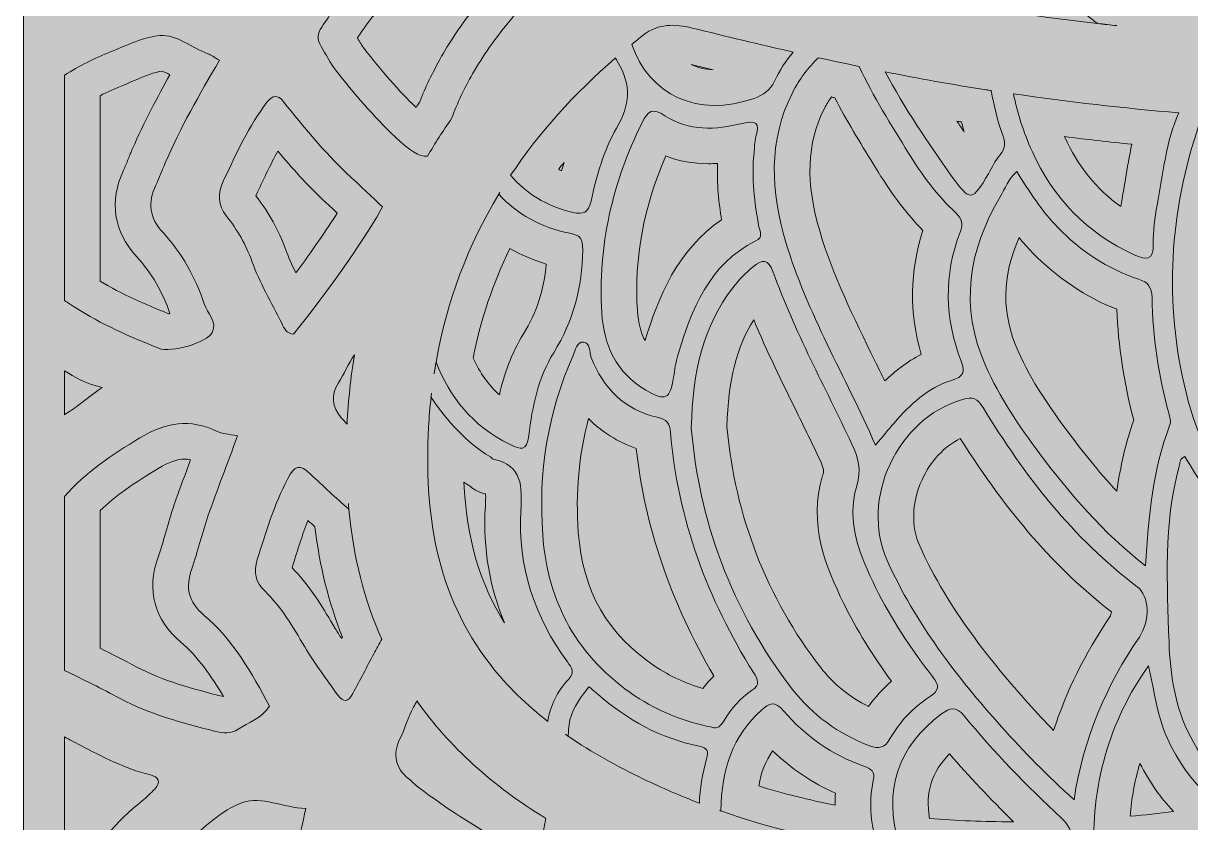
# Model space of a CAD drawing. Extents: x 140 to 2861, y -2860 to -140.
# Drawn here: x 140 to 664, y -1817 to -1458 of the extents above; entities that cross this region are included whole.
import ezdxf

# ---------------------------------------------------------------- set-up
doc = ezdxf.new("R2010")
doc.units = 0
doc.header["$MEASUREMENT"] = 0
doc.layers.add('Layer 1', color=7, linetype='Continuous')

# ---------------------------------------------------------------- blocks, each defined once
blk = doc.blocks.new('block 3')
at = {"layer": 'Layer 1', "lineweight": 0}
blk.add_lwpolyline([(140.32, -139.6), (140.32, -2859.85), (2860.58, -2859.85), (2860.58, -139.6), (140.32, -139.6)], dxfattribs=at)
for points, knots in [([(337.14, -1440.92), (337.8, -1442.01), (341.83, -1448.64), (343.19, -1450.87), (337.18, -1458.44), (332.24, -1465.7), (328.13, -1472.99), (323.91, -1480.46), (320.76, -1487.03), (318.31, -1493.49), (317.75, -1494.32), (317.19, -1495.14), (316.63, -1495.98), (308.97, -1488.5), (301.27, -1479.76), (293.17, -1469.3), (292.28, -1468.15), (291.32, -1466.5), (290.31, -1464.73), (290.4, -1464.6), (290.48, -1464.47), (290.57, -1464.33), (293.06, -1460.63), (295.41, -1457.12), (297.89, -1454.45), (304.66, -1447.15), (311.39, -1440.14), (318.86, -1432.46), (324.72, -1435.31), (330.78, -1438.11), (337.14, -1440.92)], [0, 0, 0, 0, 1, 1, 1, 2, 2, 2, 3, 3, 3, 4, 4, 4, 5, 5, 5, 6, 6, 6, 7, 7, 7, 8, 8, 8, 9, 9, 9, 10, 10, 10, 10]), ([(450.02, -1479.06), (446.36, -1478.93), (443.05, -1478.12), (440.14, -1476.65), (443.5, -1477.47), (446.79, -1478.27), (450.02, -1479.06)], [0, 0, 0, 0, 1, 1, 1, 2, 2, 2, 2]), ([(190.22, -1483.87), (194.88, -1481.89), (199.28, -1480.03), (202.64, -1479.68), (203.38, -1479.86), (204.78, -1480.55), (206.15, -1481.27), (200.52, -1491.23), (194.56, -1502.56), (189.35, -1514.46), (188.64, -1516.1), (188, -1517.67), (187.39, -1519.19), (186.68, -1520.97), (186, -1522.64), (185.3, -1524.14), (178.78, -1538.17), (180.82, -1551.61), (191.21, -1562.99), (197.88, -1570.29), (202.89, -1578.89), (206.12, -1588.56), (205.91, -1588.59), (205.7, -1588.61), (205.5, -1588.63), (195.14, -1584.41), (184.4, -1579.79), (174.82, -1573.98), (174.82, -1573.98), (174.82, -1490.69), (174.82, -1490.69), (178.12, -1488.99), (181.72, -1487.35), (185.68, -1485.76), (187.19, -1485.15), (188.7, -1484.51), (190.22, -1483.87)], [0, 0, 0, 0, 1, 1, 1, 2, 2, 2, 3, 3, 3, 4, 4, 4, 5, 5, 5, 6, 6, 6, 7, 7, 7, 8, 8, 8, 9, 9, 9, 10, 10, 10, 11, 11, 11, 12, 12, 12, 12]), ([(543.51, -1606.9), (537.09, -1610.19), (531.69, -1614.44), (527.12, -1618.8), (525.64, -1615.76), (524.16, -1612.75), (522.7, -1609.78), (513.06, -1590.16), (503.96, -1571.64), (498.06, -1551.98), (491.42, -1529.79), (492.05, -1512.11), (500.02, -1496.37), (500.93, -1494.59), (501.96, -1492.89), (503.13, -1491.26), (503.65, -1491.37), (504.16, -1491.48), (504.67, -1491.59), (510, -1501.94), (516.03, -1511.72), (521.9, -1521.23), (521.9, -1521.23), (524.18, -1524.95), (524.18, -1524.95), (530.73, -1535.54), (537.19, -1544.02), (544.25, -1551.23), (538.29, -1569.41), (538.05, -1588.09), (543.51, -1606.9)], [0, 0, 0, 0, 1, 1, 1, 2, 2, 2, 3, 3, 3, 4, 4, 4, 5, 5, 5, 6, 6, 6, 7, 7, 7, 8, 8, 8, 9, 9, 9, 10, 10, 10, 10]), ([(562.81, -1507), (561.71, -1505.4), (560.6, -1503.77), (559.5, -1502.13), (560.19, -1502.24), (560.88, -1502.36), (561.57, -1502.47), (561.96, -1503.98), (562.37, -1505.49), (562.81, -1507)], [0, 0, 0, 0, 1, 1, 1, 2, 2, 2, 3, 3, 3, 3]), ([(638.04, -1512.49), (636.89, -1517.75), (636.03, -1523.01), (635.17, -1528.2), (634.67, -1531.24), (634.2, -1534.11), (633.67, -1537), (633.46, -1538.16), (633.26, -1539.29), (633.09, -1540.39), (622.14, -1532.71), (613.82, -1522.37), (607.82, -1509.06), (617.95, -1510.33), (628.04, -1511.47), (638.04, -1512.49)], [0, 0, 0, 0, 1, 1, 1, 2, 2, 2, 3, 3, 3, 4, 4, 4, 5, 5, 5, 5]), ([(254.6, -1515.57), (260.89, -1523.1), (267.53, -1530.59), (274.98, -1537.55), (277.09, -1539.53), (279.2, -1541.51), (281.3, -1543.49), (276.59, -1550.83), (269.82, -1560.6), (262.67, -1570.24), (260.88, -1566.65), (259.27, -1563.11), (257.99, -1559.54), (255.04, -1551.29), (250.57, -1543.25), (244.7, -1535.64), (244.7, -1535.64), (245.5, -1533.95), (245.5, -1533.95), (248.49, -1527.55), (251.39, -1521.37), (254.6, -1515.57)], [0, 0, 0, 0, 1, 1, 1, 2, 2, 2, 3, 3, 3, 4, 4, 4, 5, 5, 5, 6, 6, 6, 7, 7, 7, 7]), ([(428.79, -1517.77), (434.72, -1520.07), (441.14, -1521.23), (447.99, -1521.23), (449.32, -1521.23), (450.67, -1521.19), (452.04, -1521.1), (451.68, -1530.27), (452.62, -1538.96), (453.82, -1546.42), (433.85, -1560.04), (425.5, -1581.16), (419.47, -1600.64), (417.71, -1597.4), (416.38, -1593.09), (416.02, -1587.23), (414.59, -1563.5), (418.78, -1540.7), (428.79, -1517.77)], [0, 0, 0, 0, 1, 1, 1, 2, 2, 2, 3, 3, 3, 4, 4, 4, 5, 5, 5, 6, 6, 6, 6]), ([(380.69, -1523.75), (381.48, -1522.71), (382.28, -1521.69), (383.09, -1520.66), (382.71, -1521.94), (382.36, -1523.21), (382.02, -1524.44), (381.57, -1524.22), (381.13, -1523.99), (380.69, -1523.75)], [0, 0, 0, 0, 1, 1, 1, 2, 2, 2, 3, 3, 3, 3]), ([(587.42, -1554.41), (589.26, -1556.67), (591.22, -1558.89), (593.32, -1561.04), (604.67, -1572.63), (617.42, -1581.2), (631.28, -1586.57), (631.92, -1602.87), (634.47, -1619.62), (638.89, -1636.44), (635.28, -1646.77), (632.91, -1657.23), (631.27, -1668.28), (622.84, -1659.29), (615.76, -1650.28), (609.59, -1642.01), (601.77, -1631.55), (592.97, -1619.03), (586.98, -1605.41), (579.51, -1588.46), (579.61, -1572.01), (587.42, -1554.41)], [0, 0, 0, 0, 1, 1, 1, 2, 2, 2, 3, 3, 3, 4, 4, 4, 5, 5, 5, 6, 6, 6, 7, 7, 7, 7]), ([(364.88, -1597.63), (359.36, -1606.49), (356.12, -1616.06), (354.09, -1625.06), (349.21, -1620.64), (345.32, -1615.21), (342.27, -1608.6), (345.66, -1591.37), (351.19, -1574.84), (358.77, -1559.27), (363.85, -1562.23), (369.31, -1564.59), (375.14, -1566.32), (374.09, -1578.11), (370.77, -1588.19), (364.88, -1597.63)], [0, 0, 0, 0, 1, 1, 1, 2, 2, 2, 3, 3, 3, 4, 4, 4, 5, 5, 5, 5]), ([(519.78, -1764.99), (511.22, -1760.75), (503.99, -1754.85), (498.22, -1747.4), (474.27, -1716.56), (459.78, -1679.26), (456.26, -1639.48), (456.88, -1618.3), (460.53, -1603.49), (468.26, -1591.38), (474.24, -1605.63), (481, -1619.38), (487.6, -1632.8), (491.02, -1639.76), (494.56, -1646.96), (497.89, -1654.04), (499.92, -1658.34), (499.8, -1659.28), (499.19, -1661.34), (492.62, -1683.12), (500.63, -1702.33), (508.65, -1718.64), (514.47, -1730.43), (521.52, -1741.96), (530.11, -1753.67), (526.21, -1757.11), (522.76, -1760.89), (519.78, -1764.99)], [0, 0, 0, 0, 1, 1, 1, 2, 2, 2, 3, 3, 3, 4, 4, 4, 5, 5, 5, 6, 6, 6, 7, 7, 7, 8, 8, 8, 9, 9, 9, 9]), ([(389.5, -1686.81), (388.2, -1669.08), (389.75, -1651.96), (394.08, -1635.68), (400.05, -1641.74), (407.26, -1646.26), (415.54, -1649.09), (419.31, -1684.03), (431, -1718.34), (450.36, -1751.28), (448.67, -1753), (447.04, -1754.88), (445.48, -1756.91), (437.68, -1754.7), (430.6, -1751.43), (423.98, -1747), (402.69, -1732.83), (391.41, -1713.14), (389.5, -1686.81)], [0, 0, 0, 0, 1, 1, 1, 2, 2, 2, 3, 3, 3, 4, 4, 4, 5, 5, 5, 6, 6, 6, 6]), ([(542.83, -1692.93), (538.86, -1684.06), (539.23, -1673.21), (543.84, -1663.17), (547.64, -1654.88), (553.74, -1648.36), (561.02, -1644.63), (582.38, -1678.51), (604.1, -1703.42), (628.88, -1722.49), (628.82, -1723.26), (628.59, -1724.21), (628.18, -1724.82), (616.92, -1741.4), (608.56, -1758.26), (602.94, -1775.82), (599.13, -1771.87), (595.34, -1767.79), (591.49, -1763.5), (575.59, -1745.7), (555.69, -1721.59), (542.83, -1692.93)], [0, 0, 0, 0, 1, 1, 1, 2, 2, 2, 3, 3, 3, 4, 4, 4, 5, 5, 5, 6, 6, 6, 7, 7, 7, 7]), ([(174.82, -1677.03), (181.59, -1670.38), (190.04, -1664.68), (200.91, -1658.08), (205.61, -1655.23), (209.38, -1653.9), (212.76, -1653.9), (213.63, -1653.9), (214.52, -1653.99), (215.44, -1654.17), (212.88, -1661), (210.43, -1667.6), (208.09, -1674.32), (206.63, -1678.54), (205.44, -1682.7), (204.29, -1686.72), (203.16, -1690.66), (202.09, -1694.38), (200.85, -1697.9), (195.57, -1712.77), (199.09, -1725.99), (211, -1736.13), (218.74, -1742.73), (224.74, -1751.23), (230.16, -1760.52), (230.13, -1760.54), (230.11, -1760.55), (230.08, -1760.57), (216.3, -1757.11), (202.97, -1753.48), (191.27, -1747.29), (185.28, -1744.12), (179.89, -1741.36), (174.82, -1738.85), (174.82, -1738.85), (174.82, -1677.03), (174.82, -1677.03)], [0, 0, 0, 0, 1, 1, 1, 2, 2, 2, 3, 3, 3, 4, 4, 4, 5, 5, 5, 6, 6, 6, 7, 7, 7, 8, 8, 8, 9, 9, 9, 10, 10, 10, 11, 11, 11, 12, 12, 12, 12]), ([(340.47, -1665.8), (341.89, -1667.02), (344.31, -1668.69), (347.73, -1669.48), (347.78, -1669.49), (347.83, -1669.5), (347.87, -1669.52), (347.99, -1671.45), (347.82, -1674.45), (347.73, -1676.23), (346.72, -1694.06), (349.63, -1711.22), (356.4, -1727.51), (345.25, -1709.91), (339.35, -1689.59), (338.13, -1664.29), (338.9, -1664.8), (339.68, -1665.31), (340.47, -1665.8)], [0, 0, 0, 0, 1, 1, 1, 2, 2, 2, 3, 3, 3, 4, 4, 4, 5, 5, 5, 6, 6, 6, 6]), ([(261.34, -1701.49), (263.52, -1694.54), (265.62, -1687.83), (268.1, -1681.47), (269.13, -1682.41), (270.17, -1683.36), (271.22, -1684.3), (273.34, -1701.85), (277.48, -1718.48), (283.55, -1733.89), (283.44, -1734.1), (283.33, -1734.31), (283.22, -1734.51), (282.24, -1733.02), (281.3, -1731.52), (280.4, -1730.02), (280.4, -1730.02), (279.32, -1728.2), (279.32, -1728.2), (274.47, -1720), (268.99, -1710.76), (260.95, -1702.75), (260.95, -1702.75), (261.34, -1701.49), (261.34, -1701.49)], [0, 0, 0, 0, 1, 1, 1, 2, 2, 2, 3, 3, 3, 4, 4, 4, 5, 5, 5, 6, 6, 6, 7, 7, 7, 8, 8, 8, 8]), ([(476.74, -1784.99), (485.15, -1793.01), (494.61, -1799.36), (504.99, -1803.97), (504.85, -1805.79), (504.8, -1807.58), (504.81, -1809.34), (493.06, -1807.01), (481.6, -1804.12), (470.5, -1800.69), (471.59, -1794.56), (473.62, -1789.46), (476.74, -1784.99)], [0, 0, 0, 0, 1, 1, 1, 2, 2, 2, 3, 3, 3, 4, 4, 4, 4]), ([(556.2, -1786.32), (564.86, -1796.38), (574.38, -1806.45), (584.97, -1816.79), (584.97, -1816.79), (584.27, -1816.79), (584.27, -1816.79), (571.59, -1816.79), (559.18, -1816.28), (547.21, -1815.27), (545.28, -1803.59), (548.12, -1794.43), (556.2, -1786.32)], [0, 0, 0, 0, 1, 1, 1, 2, 2, 2, 3, 3, 3, 4, 4, 4, 4]), ([(641.68, -1790.55), (645.98, -1798.93), (651, -1806.14), (656.72, -1812.14), (650.27, -1813), (643.79, -1813.73), (637.3, -1814.34), (637.9, -1806.31), (639.38, -1798.31), (641.68, -1790.55)], [0, 0, 0, 0, 1, 1, 1, 2, 2, 2, 3, 3, 3, 3])]:
    blk.add_open_spline(points, degree=3, knots=knots, dxfattribs=at)
blk = doc.blocks.new('block 5')
at = {"layer": 'Layer 1', "lineweight": 0}
blk.add_lwpolyline([(140.32, -139.6), (140.32, -2859.85), (2860.58, -2859.85), (2860.58, -139.6), (140.32, -139.6)], dxfattribs=at)
for points, knots in [([(584.36, -1397.2), (585.47, -1395.39), (586.44, -1392.32), (588.7, -1392.66), (592.12, -1393.16), (590.74, -1396.7), (590.93, -1398.93), (593.24, -1423.32), (602.42, -1443.84), (622.59, -1458.21), (625.51, -1458.56), (628.39, -1458.9), (631.31, -1459.21), (628.43, -1458.94), (625.55, -1458.6), (622.67, -1458.29), (622.63, -1458.29), (622.63, -1458.25), (622.59, -1458.21), (602.88, -1455.98), (582.98, -1453.26), (563, -1449.99), (566.61, -1431.62), (573.91, -1414.1), (584.36, -1397.2)], [0, 0, 0, 0, 1, 1, 1, 2, 2, 2, 3, 3, 3, 4, 4, 4, 5, 5, 5, 6, 6, 6, 7, 7, 7, 8, 8, 8, 8]), ([(274.28, -1459.85), (278.13, -1454.34), (281.62, -1448.46), (286.16, -1443.57), (295.79, -1433.19), (305.67, -1423.05), (315.57, -1412.92), (326.26, -1418.44), (337.14, -1423.52), (348.18, -1428.28), (351.75, -1434.14), (355.3, -1440.01), (358.87, -1445.86), (362.62, -1452.02), (362.8, -1452.16), (358.03, -1457.96), (352.09, -1465.18), (346.67, -1472.68), (342.06, -1480.85), (338.39, -1487.34), (335.16, -1493.83), (332.63, -1500.9), (328.77, -1506.48), (325.13, -1512.15), (321.74, -1517.89), (318.13, -1518.27), (313.64, -1515.23), (307.35, -1509.25), (297.56, -1499.94), (288.78, -1489.75), (280.53, -1479.11), (278.01, -1475.86), (276.19, -1472.08), (274.01, -1468.57), (272.16, -1465.58), (272.34, -1462.62), (274.28, -1459.85)], [0, 0, 0, 0, 1, 1, 1, 2, 2, 2, 3, 3, 3, 4, 4, 4, 5, 5, 5, 6, 6, 6, 7, 7, 7, 8, 8, 8, 9, 9, 9, 10, 10, 10, 11, 11, 11, 12, 12, 12, 12]), ([(468.44, -1491.91), (443.2, -1500.86), (421.14, -1490.22), (413.54, -1467.62), (415.23, -1466.24), (416.88, -1464.86), (418.61, -1463.48), (425.37, -1458.25), (432.79, -1458.37), (440.62, -1460.29), (455.72, -1464.01), (470.79, -1467.62), (485.92, -1471.08), (482.66, -1475), (479.93, -1479.46), (477.62, -1484.15), (475.59, -1488.22), (472.63, -1490.41), (468.44, -1491.91)], [0, 0, 0, 0, 1, 1, 1, 2, 2, 2, 3, 3, 3, 4, 4, 4, 5, 5, 5, 6, 6, 6, 6]), ([(158.82, -1481.48), (165.32, -1477.28), (172.35, -1473.87), (179.71, -1470.91), (186.88, -1468.03), (194.2, -1464.29), (201.67, -1463.7), (209.32, -1463.1), (215.9, -1469.25), (223.2, -1471.82), (224.61, -1472.32), (225.85, -1473.3), (228.46, -1474.8), (219.16, -1490.29), (210.86, -1505.21), (204.01, -1520.88), (202.56, -1524.19), (201.34, -1527.61), (199.81, -1530.89), (196.16, -1538.74), (196.86, -1545.45), (203.03, -1552.2), (211.45, -1561.43), (217.65, -1572.25), (221.54, -1584.22), (222.92, -1588.48), (227.54, -1592.24), (225.16, -1597.03), (222.88, -1601.63), (206.42, -1606.27), (201.16, -1604.14), (188.21, -1598.89), (175.3, -1593.39), (163.55, -1585.79), (161.97, -1584.77), (160.39, -1583.73), (158.82, -1582.69), (158.82, -1582.69), (158.82, -1481.48), (158.82, -1481.48)], [0, 0, 0, 0, 1, 1, 1, 2, 2, 2, 3, 3, 3, 4, 4, 4, 5, 5, 5, 6, 6, 6, 7, 7, 7, 8, 8, 8, 9, 9, 9, 10, 10, 10, 11, 11, 11, 12, 12, 12, 13, 13, 13, 13]), ([(406.2, -1473.73), (406.47, -1474.2), (406.74, -1474.69), (407.01, -1475.16), (413.69, -1486.34), (412.62, -1494.83), (406.7, -1505.2), (400.93, -1515.31), (397.63, -1526.68), (395.21, -1538.13), (394.13, -1543.2), (391.79, -1544.24), (386.99, -1543.09), (375.04, -1540.24), (365.93, -1534.44), (359.13, -1526.45), (371.85, -1507.28), (387.68, -1489.76), (406.2, -1473.73)], [0, 0, 0, 0, 1, 1, 1, 2, 2, 2, 3, 3, 3, 4, 4, 4, 5, 5, 5, 6, 6, 6, 6]), ([(522.96, -1647.67), (509.25, -1616.55), (492.23, -1588.19), (482.73, -1556.57), (475.93, -1533.86), (474.59, -1511.16), (485.77, -1489.1), (488.77, -1483.22), (492.69, -1478.11), (497.34, -1473.62), (503.44, -1474.96), (509.48, -1476.27), (515.59, -1477.54), (521.93, -1491.1), (529.96, -1503.78), (537.79, -1516.54), (543.83, -1526.29), (550.63, -1535.48), (559, -1543.28), (561.88, -1546.01), (562.38, -1548.31), (560.96, -1552), (553.47, -1571.33), (554.05, -1590.73), (561.38, -1609.9), (563.34, -1615.05), (562.46, -1616.86), (557.08, -1618.55), (546.44, -1621.93), (538.45, -1629.38), (531.26, -1637.72), (528.73, -1640.64), (526.31, -1643.67), (522.96, -1647.67)], [0, 0, 0, 0, 1, 1, 1, 2, 2, 2, 3, 3, 3, 4, 4, 4, 5, 5, 5, 6, 6, 6, 7, 7, 7, 8, 8, 8, 9, 9, 9, 10, 10, 10, 11, 11, 11, 11]), ([(557.12, -1526.76), (546.32, -1511.58), (535.91, -1496.17), (527.34, -1479.96), (542.37, -1482.96), (557.47, -1485.68), (572.6, -1488.03), (573.37, -1488.14), (574.14, -1488.26), (574.91, -1488.37), (576.06, -1495.21), (577.83, -1502.05), (580.21, -1508.89), (581.36, -1512.12), (581.13, -1514.5), (578.9, -1517.19), (576.79, -1519.72), (575.33, -1522.84), (573.64, -1525.72), (566.49, -1537.98), (565.57, -1538.63), (557.12, -1526.76)], [0, 0, 0, 0, 1, 1, 1, 2, 2, 2, 3, 3, 3, 4, 4, 4, 5, 5, 5, 6, 6, 6, 7, 7, 7, 7]), ([(249.72, -1493.65), (252.29, -1490.27), (254.5, -1490.11), (257.14, -1493.38), (266.25, -1504.63), (275.29, -1515.94), (285.91, -1525.87), (291.16, -1530.78), (296.38, -1535.72), (301.52, -1540.56), (296.59, -1550.88), (276.71, -1579.27), (261.57, -1597.75), (258.48, -1597.55), (257.46, -1595.17), (256.31, -1592.87), (251.72, -1583.62), (246.44, -1574.74), (242.93, -1564.94), (240.32, -1557.64), (236.37, -1550.93), (231.54, -1544.78), (227.64, -1539.82), (227.51, -1534.63), (230.22, -1528.83), (235.94, -1516.65), (241.51, -1504.43), (249.72, -1493.65)], [0, 0, 0, 0, 1, 1, 1, 2, 2, 2, 3, 3, 3, 4, 4, 4, 5, 5, 5, 6, 6, 6, 7, 7, 7, 8, 8, 8, 9, 9, 9, 9]), ([(649.41, -1539.86), (648.37, -1545.58), (647.6, -1551.46), (647.68, -1557.26), (647.79, -1565.02), (644.49, -1564.52), (639.07, -1562.1), (617.83, -1552.46), (602.69, -1536.63), (593.24, -1515.65), (589.32, -1507.01), (586.63, -1498.4), (584.94, -1489.83), (609.68, -1493.41), (634.46, -1496.29), (659.21, -1498.4), (653.4, -1511.16), (651.98, -1525.91), (649.41, -1539.86)], [0, 0, 0, 0, 1, 1, 1, 2, 2, 2, 3, 3, 3, 4, 4, 4, 5, 5, 5, 6, 6, 6, 6]), ([(470.63, -1549.66), (471.09, -1551.96), (472.67, -1554.19), (469.17, -1555.92), (448.04, -1566.52), (440.47, -1586.54), (434.17, -1607.29), (433.17, -1610.44), (432.79, -1613.78), (432.29, -1617.09), (430.75, -1627.04), (428.79, -1628.11), (419.8, -1622.89), (406.58, -1615.2), (400.93, -1602.68), (400.05, -1588.19), (398.25, -1558.19), (404.78, -1529.79), (418.11, -1502.82), (420.8, -1497.36), (422.87, -1496.06), (428.41, -1499.67), (439.13, -1506.7), (451.27, -1506.09), (463.06, -1503.16), (469.52, -1501.59), (471.13, -1502.78), (469.25, -1509.08), (468.52, -1511.43), (468.67, -1514.04), (468.4, -1516.54), (467.21, -1527.72), (468.56, -1538.71), (470.63, -1549.66)], [0, 0, 0, 0, 1, 1, 1, 2, 2, 2, 3, 3, 3, 4, 4, 4, 5, 5, 5, 6, 6, 6, 7, 7, 7, 8, 8, 8, 9, 9, 9, 10, 10, 10, 11, 11, 11, 11]), ([(705.77, -1648.02), (704.47, -1657.7), (704.08, -1667.46), (704.35, -1677.18), (704.51, -1683.82), (702.24, -1683.56), (697.82, -1680.44), (679.38, -1667.46), (668.97, -1649.05), (663.36, -1627.81), (652.6, -1587.19), (654.25, -1546.81), (667.16, -1506.93), (668.08, -1504.09), (669, -1501.59), (670.04, -1499.32), (675.46, -1499.75), (680.91, -1500.09), (686.37, -1500.44), (692.21, -1517.11), (701.55, -1531.25), (715.84, -1541.13), (730.21, -1551.08), (734.63, -1563.45), (735.97, -1578.93), (736.2, -1581.78), (736.51, -1584.27), (733.98, -1586.5), (715.49, -1602.79), (708.96, -1624.62), (705.77, -1648.02)], [0, 0, 0, 0, 1, 1, 1, 2, 2, 2, 3, 3, 3, 4, 4, 4, 5, 5, 5, 6, 6, 6, 7, 7, 7, 8, 8, 8, 9, 9, 9, 10, 10, 10, 10]), ([(578.9, -1536.13), (581.13, -1532.4), (582.59, -1528.06), (586.4, -1524.76), (592.12, -1533.83), (597.54, -1542.47), (604.76, -1549.85), (615.06, -1560.38), (626.97, -1568.44), (640.99, -1573.05), (645.45, -1574.55), (647.06, -1576.7), (647.14, -1581.32), (647.41, -1598.95), (650.06, -1616.24), (654.6, -1633.26), (655.13, -1635.11), (655.79, -1636.76), (655.02, -1638.87), (647.64, -1658.58), (645.45, -1679.25), (644.18, -1701.77), (624.86, -1686.71), (610.26, -1669.65), (596.77, -1651.59), (587.43, -1639.1), (578.67, -1626.27), (572.33, -1611.86), (560.65, -1585.35), (564.61, -1560.3), (578.9, -1536.13)], [0, 0, 0, 0, 1, 1, 1, 2, 2, 2, 3, 3, 3, 4, 4, 4, 5, 5, 5, 6, 6, 6, 7, 7, 7, 8, 8, 8, 9, 9, 9, 10, 10, 10, 10]), ([(353.75, -1534.94), (353.91, -1534.67), (354.1, -1534.36), (354.29, -1534.09), (354.14, -1534.36), (353.98, -1534.67), (353.79, -1534.98), (361.98, -1543.74), (372.46, -1549.85), (385.72, -1552.46), (390.37, -1553.34), (391.56, -1554.73), (391.48, -1559.99), (391.18, -1576.63), (387.45, -1591.69), (378.46, -1606.1), (371.58, -1617.12), (368.81, -1630.34), (367.28, -1643.37), (366.39, -1650.7), (363.67, -1649.71), (358.67, -1647.25), (341.8, -1638.91), (331.7, -1626), (325.67, -1610.4), (325.36, -1612.13), (325.05, -1613.9), (324.78, -1615.66), (325.05, -1613.86), (325.32, -1612.05), (325.63, -1610.28), (325.63, -1610.32), (325.67, -1610.36), (325.67, -1610.4), (330.47, -1582.78), (340.04, -1557.72), (353.79, -1534.98), (353.79, -1534.98), (353.75, -1534.94), (353.75, -1534.94)], [0, 0, 0, 0, 1, 1, 1, 2, 2, 2, 3, 3, 3, 4, 4, 4, 5, 5, 5, 6, 6, 6, 7, 7, 7, 8, 8, 8, 9, 9, 9, 10, 10, 10, 11, 11, 11, 12, 12, 12, 13, 13, 13, 13]), ([(440.24, -1639.95), (440.89, -1614.24), (445.58, -1594.19), (458.88, -1576.93), (461.56, -1573.44), (464.75, -1570.25), (468.1, -1567.37), (471.94, -1564.14), (474.82, -1563.76), (477.01, -1569.87), (486.65, -1596.61), (500.29, -1621.58), (512.36, -1647.21), (515.28, -1653.39), (516.7, -1658.62), (514.51, -1665.96), (509.63, -1682.13), (515.93, -1697.2), (523, -1711.57), (530.03, -1725.82), (538.79, -1739.07), (548.59, -1751.56), (551.86, -1755.71), (551.47, -1757.9), (547.25, -1760.67), (539.94, -1765.51), (533.87, -1771.69), (529.57, -1779.3), (527.15, -1783.64), (524.61, -1784.26), (520.2, -1782.61), (506.25, -1777.3), (494.57, -1768.81), (485.58, -1757.21), (457.84, -1721.48), (443.66, -1680.52), (440.24, -1639.95)], [0, 0, 0, 0, 1, 1, 1, 2, 2, 2, 3, 3, 3, 4, 4, 4, 5, 5, 5, 6, 6, 6, 7, 7, 7, 8, 8, 8, 9, 9, 9, 10, 10, 10, 11, 11, 11, 12, 12, 12, 12]), ([(449.5, -1774.31), (436.71, -1771.81), (425.41, -1767.2), (415.11, -1760.32), (389.25, -1743.11), (375.77, -1718.67), (373.54, -1687.97), (371.5, -1660.08), (375.73, -1633.11), (387.14, -1607.44), (388.18, -1605.06), (388.83, -1601.1), (391.91, -1601.37), (395.02, -1601.68), (394.4, -1605.75), (395.33, -1608.21), (400.7, -1622.08), (410.23, -1631.65), (424.87, -1635.14), (429.17, -1636.18), (430.6, -1637.6), (430.94, -1642.02), (434.17, -1681.06), (447.5, -1716.71), (468.17, -1749.79), (470.17, -1752.98), (471.36, -1755.17), (467.33, -1757.86), (462.22, -1761.28), (458.22, -1766.09), (454.96, -1771.31), (453.46, -1773.69), (451.88, -1775.35), (449.5, -1774.31)], [0, 0, 0, 0, 1, 1, 1, 2, 2, 2, 3, 3, 3, 4, 4, 4, 5, 5, 5, 6, 6, 6, 7, 7, 7, 8, 8, 8, 9, 9, 9, 10, 10, 10, 11, 11, 11, 11]), ([(288.99, -1607.1), (287.3, -1617.29), (286.19, -1627.66), (285.69, -1638.23), (284.82, -1637.27), (283.95, -1636.3), (283.09, -1635.32), (278.75, -1630.39), (278.32, -1625.31), (281.77, -1619.7), (284.3, -1615.58), (286.3, -1611.09), (288.99, -1607.1)], [0, 0, 0, 0, 1, 1, 1, 2, 2, 2, 3, 3, 3, 4, 4, 4, 4]), ([(158.82, -1614.31), (163.29, -1617.13), (168.24, -1619.89), (175.67, -1621.7), (168.5, -1627.01), (164.55, -1630.28), (160.27, -1633.02), (159.79, -1633.33), (159.31, -1633.65), (158.82, -1633.97), (158.82, -1633.97), (158.82, -1614.31), (158.82, -1614.31)], [0, 0, 0, 0, 1, 1, 1, 2, 2, 2, 3, 3, 3, 4, 4, 4, 4]), ([(323.36, -1626.15), (323.44, -1625.54), (323.51, -1624.96), (323.59, -1624.35), (323.51, -1624.96), (323.44, -1625.58), (323.4, -1626.19), (331.01, -1637.26), (339.15, -1646.36), (350.03, -1652.89), (350.49, -1653.16), (350.83, -1653.78), (351.33, -1653.89), (364.59, -1656.81), (364.28, -1666.38), (363.7, -1677.14), (362.28, -1702.19), (369.85, -1724.78), (384.61, -1744.99), (386.53, -1747.64), (388.14, -1749.68), (385.14, -1752.83), (379.96, -1758.25), (376.92, -1764.7), (375.77, -1771.69), (366.36, -1764.32), (357.63, -1756.02), (350.03, -1746.22), (325.47, -1714.6), (320.25, -1677.95), (322.29, -1639.52), (322.52, -1634.99), (322.9, -1630.57), (323.4, -1626.19), (323.36, -1626.19), (323.36, -1626.15), (323.36, -1626.15)], [0, 0, 0, 0, 1, 1, 1, 2, 2, 2, 3, 3, 3, 4, 4, 4, 5, 5, 5, 6, 6, 6, 7, 7, 7, 8, 8, 8, 9, 9, 9, 10, 10, 10, 11, 11, 11, 12, 12, 12, 12]), ([(579.56, -1774.15), (559.27, -1751.45), (540.79, -1727.47), (528.23, -1699.46), (515.82, -1671.72), (532.68, -1635.8), (561.96, -1627.08), (566.61, -1625.69), (568.72, -1626.65), (571.22, -1630.73), (589.93, -1661.31), (611.52, -1689.43), (640.49, -1711.22), (645.99, -1715.37), (646.37, -1726.51), (641.42, -1733.81), (626.66, -1755.52), (616.25, -1778.96), (612.1, -1806.93), (599.96, -1795.94), (589.51, -1785.26), (579.56, -1774.15)], [0, 0, 0, 0, 1, 1, 1, 2, 2, 2, 3, 3, 3, 4, 4, 4, 5, 5, 5, 6, 6, 6, 7, 7, 7, 7]), ([(158.82, -1670.72), (168.15, -1659.9), (180.04, -1652.04), (192.61, -1644.41), (204.47, -1637.2), (215.11, -1635.63), (227.34, -1641.46), (229.58, -1642.53), (232.3, -1642.61), (236.53, -1643.51), (231.73, -1656.42), (227.26, -1667.92), (223.21, -1679.57), (220.5, -1687.37), (218.68, -1695.48), (215.93, -1703.25), (212.97, -1711.6), (214.43, -1718.03), (221.38, -1723.95), (234.57, -1735.19), (242.95, -1750), (250.83, -1764.89), (247.15, -1770.42), (241.43, -1772.14), (236.76, -1775.26), (233.55, -1777.41), (229.8, -1777), (226.21, -1776.09), (211.65, -1772.43), (197.13, -1768.49), (183.79, -1761.44), (175.55, -1757.08), (167.27, -1752.86), (158.82, -1748.9), (158.82, -1748.9), (158.82, -1670.72), (158.82, -1670.72)], [0, 0, 0, 0, 1, 1, 1, 2, 2, 2, 3, 3, 3, 4, 4, 4, 5, 5, 5, 6, 6, 6, 7, 7, 7, 8, 8, 8, 9, 9, 9, 10, 10, 10, 11, 11, 11, 12, 12, 12, 12]), ([(245.35, -1699.04), (249.22, -1686.72), (252.93, -1674.35), (258.95, -1662.86), (262.29, -1656.48), (264.37, -1655.97), (269.3, -1660.66), (274.94, -1666.03), (280.6, -1671.34), (286.47, -1676.42), (286.39, -1675.56), (286.32, -1674.69), (286.25, -1673.82), (286.32, -1674.69), (286.4, -1675.56), (286.48, -1676.43), (286.48, -1676.43), (286.47, -1676.42), (286.47, -1676.42), (288.44, -1697.81), (293.43, -1717.21), (301.26, -1734.76), (300.08, -1736.94), (298.9, -1739.13), (297.72, -1741.32), (294.55, -1747.23), (291.49, -1753.21), (288.3, -1759.12), (286.2, -1763.01), (283.94, -1763.33), (281.51, -1759.91), (276.43, -1752.76), (271.12, -1745.72), (266.65, -1738.19), (261.36, -1729.29), (256.3, -1720.34), (248.68, -1713.13), (244.55, -1709.23), (243.59, -1704.61), (245.35, -1699.04)], [0, 0, 0, 0, 1, 1, 1, 2, 2, 2, 3, 3, 3, 4, 4, 4, 5, 5, 5, 6, 6, 6, 7, 7, 7, 8, 8, 8, 9, 9, 9, 10, 10, 10, 11, 11, 11, 12, 12, 12, 13, 13, 13, 13]), ([(704.7, -1752.06), (700.43, -1768.31), (700.51, -1785.22), (703.28, -1801.82), (704.47, -1808.96), (701.12, -1808.66), (696.55, -1807.35), (681.26, -1803.05), (671.58, -1792.33), (664.47, -1778.8), (657.48, -1765.39), (655.25, -1750.72), (654.75, -1736), (653.87, -1709.61), (652.25, -1683.09), (659.28, -1657.12), (659.71, -1655.55), (659.48, -1653.7), (661.86, -1652.74), (667.58, -1662.46), (673.73, -1671.99), (681.95, -1679.94), (686.18, -1684.02), (690.44, -1688.36), (695.94, -1690.36), (703.05, -1692.93), (704.51, -1697.69), (705.81, -1704.57), (708.85, -1720.63), (708.89, -1736.08), (704.7, -1752.06)], [0, 0, 0, 0, 1, 1, 1, 2, 2, 2, 3, 3, 3, 4, 4, 4, 5, 5, 5, 6, 6, 6, 7, 7, 7, 8, 8, 8, 9, 9, 9, 10, 10, 10, 10]), ([(645.57, -1746.8), (648.14, -1757.9), (649.33, -1768.93), (653.9, -1779.07), (663.51, -1800.13), (678.07, -1814.84), (702.08, -1817.95), (703.43, -1818.11), (705.01, -1818.26), (705.93, -1819.03), (706.04, -1819.11), (706.16, -1819.3), (706.27, -1819.41), (678.3, -1825.87), (650.02, -1829.9), (621.32, -1831.59), (619.13, -1802.13), (627.97, -1771.04), (645.57, -1746.8)], [0, 0, 0, 0, 1, 1, 1, 2, 2, 2, 3, 3, 3, 4, 4, 4, 5, 5, 5, 6, 6, 6, 6]), ([(384.95, -1778.38), (384.49, -1778.07), (384.03, -1777.73), (383.57, -1777.38), (384.03, -1777.73), (384.49, -1778.03), (384.95, -1778.34), (385.03, -1777.3), (385.07, -1776.31), (385.11, -1775.31), (385.37, -1769.31), (388.26, -1764.09), (391.83, -1759.36), (392.64, -1758.32), (393.44, -1757.29), (394.29, -1756.17), (396.13, -1757.67), (397.17, -1758.55), (398.21, -1759.44), (411.46, -1770.96), (426.37, -1779.34), (443.74, -1782.8), (447.39, -1783.53), (448.16, -1785.03), (447.12, -1788.56), (445.16, -1795.36), (444.12, -1801.97), (443.85, -1808.39), (435.4, -1805.16), (427.06, -1801.59), (418.76, -1797.59), (406.97, -1791.9), (395.59, -1785.64), (384.95, -1778.38)], [0, 0, 0, 0, 1, 1, 1, 2, 2, 2, 3, 3, 3, 4, 4, 4, 5, 5, 5, 6, 6, 6, 7, 7, 7, 8, 8, 8, 9, 9, 9, 10, 10, 10, 11, 11, 11, 11]), ([(374.88, -1815.26), (374.84, -1815.53), (374.8, -1815.79), (374.76, -1816.06), (372.74, -1829.68), (368.33, -1832.02), (355.99, -1825.74), (342.57, -1818.92), (330.1, -1810.56), (318.04, -1801.58), (316.39, -1800.35), (314.98, -1798.79), (313.37, -1797.5), (307.27, -1792.57), (306.08, -1786.68), (309.41, -1779.6), (311.61, -1774.93), (313.09, -1769.89), (315.51, -1765.34), (316.01, -1764.39), (316.53, -1763.44), (317.04, -1762.49), (331.61, -1783.15), (351.03, -1800.65), (374.88, -1815.26)], [0, 0, 0, 0, 1, 1, 1, 2, 2, 2, 3, 3, 3, 4, 4, 4, 5, 5, 5, 6, 6, 6, 7, 7, 7, 8, 8, 8, 8]), ([(534.57, -1830.1), (534.57, -1830.1), (534.57, -1830.13), (534.57, -1830.13), (531.03, -1829.75), (527.5, -1829.33), (524, -1828.83), (524, -1828.79), (524, -1828.79), (524, -1828.75), (500.02, -1825.49), (476.51, -1820.03), (453.53, -1811.92), (453.53, -1811.92), (453.53, -1811.96), (453.53, -1811.96), (453.34, -1811.88), (453.11, -1811.81), (452.92, -1811.73), (453.11, -1811.81), (453.34, -1811.85), (453.53, -1811.92), (453.73, -1792.83), (458.99, -1778.27), (471.71, -1766.66), (475.28, -1763.4), (477.7, -1762.44), (481.66, -1766.97), (491.42, -1778.27), (503.44, -1786.79), (517.66, -1791.79), (521, -1792.98), (522.89, -1794.21), (521.96, -1798.24), (519.58, -1808.73), (521.16, -1818.88), (524, -1828.75), (527.5, -1829.29), (531.03, -1829.71), (534.57, -1830.1), (534.26, -1829.14), (533.95, -1828.25), (533.64, -1827.29), (526.19, -1802.51), (532.8, -1783.14), (552.62, -1768.35), (556.54, -1765.43), (558.96, -1764.7), (562.69, -1769.2), (576.14, -1785.53), (590.89, -1800.67), (606.38, -1815.07), (609.68, -1818.07), (611.26, -1821.14), (611.45, -1825.75), (611.52, -1827.87), (611.64, -1830.02), (611.76, -1832.17), (604.69, -1832.52), (597.58, -1832.71), (590.47, -1832.75), (571.6, -1832.98), (552.97, -1832.17), (534.57, -1830.1)], [0, 0, 0, 0, 1, 1, 1, 2, 2, 2, 3, 3, 3, 4, 4, 4, 5, 5, 5, 6, 6, 6, 7, 7, 7, 8, 8, 8, 9, 9, 9, 10, 10, 10, 11, 11, 11, 12, 12, 12, 13, 13, 13, 14, 14, 14, 15, 15, 15, 16, 16, 16, 17, 17, 17, 18, 18, 18, 19, 19, 19, 20, 20, 20, 21, 21, 21, 21]), ([(158.82, -1778.68), (160.9, -1779.76), (163.21, -1781), (165.84, -1782.38), (175.89, -1787.65), (185.91, -1792.91), (197.06, -1795.63), (201.4, -1796.69), (202.12, -1799.19), (199.32, -1802.08), (197.52, -1803.93), (195.71, -1805.8), (193.7, -1807.4), (182.21, -1816.54), (172.56, -1827.19), (166.77, -1840.83), (164.97, -1845.07), (162.29, -1847.59), (158.82, -1848.98), (158.82, -1848.98), (158.82, -1778.68), (158.82, -1778.68)], [0, 0, 0, 0, 1, 1, 1, 2, 2, 2, 3, 3, 3, 4, 4, 4, 5, 5, 5, 6, 6, 6, 7, 7, 7, 7]), ([(267.19, -1810.81), (264.15, -1824.39), (261.39, -1835.92), (259.03, -1847.54), (257.28, -1856.15), (256.14, -1864.88), (254.59, -1873.53), (253.17, -1881.48), (255.31, -1887.76), (262.41, -1892.15), (276.36, -1900.77), (285.89, -1913.77), (295.89, -1926.29), (297.84, -1928.73), (297.46, -1930.99), (295.13, -1932.96), (292.37, -1935.31), (289.47, -1937.51), (286.84, -1939.99), (283.14, -1943.49), (278.93, -1944.37), (273.98, -1943.64), (256.07, -1940.97), (238.11, -1938.75), (221.36, -1931.09), (216.7, -1928.96), (211.62, -1927.68), (206.65, -1926.28), (195.15, -1923.06), (184.32, -1918.18), (173.44, -1913.38), (170.08, -1911.9), (169.03, -1909.48), (169.26, -1906.01), (169.56, -1901.26), (171.14, -1896.92), (173.05, -1892.65), (177.71, -1882.26), (182.51, -1871.94), (186.97, -1861.46), (192.95, -1847.4), (201.24, -1835.25), (213.53, -1825.84), (221.73, -1819.57), (229.14, -1811.43), (238.72, -1808.15), (247.39, -1805.18), (256.79, -1810.48), (267.19, -1810.81)], [0, 0, 0, 0, 1, 1, 1, 2, 2, 2, 3, 3, 3, 4, 4, 4, 5, 5, 5, 6, 6, 6, 7, 7, 7, 8, 8, 8, 9, 9, 9, 10, 10, 10, 11, 11, 11, 12, 12, 12, 13, 13, 13, 14, 14, 14, 15, 15, 15, 16, 16, 16, 16])]:
    blk.add_open_spline(points, degree=3, knots=knots, dxfattribs=at)
blk = doc.blocks.new('block 4')
at = {"layer": 'Layer 1'}
blk.add_blockref('block 5', (0, 0), dxfattribs=at)
blk = doc.blocks.new('block 2')
at = {"layer": 'Layer 1', "true_color": 0xf9a21a}
h = blk.add_hatch(color=40, dxfattribs=at)
h.dxf.hatch_style = 2
h.paths.add_polyline_path([(2860.58, -139.6), (2860.58, -2859.85), (140.32, -2859.85), (140.32, -139.6)])
at = {"layer": 'Layer 1', "lineweight": 0}
blk.add_lwpolyline([(2860.58, -139.6), (2860.58, -2859.85), (140.32, -2859.85), (140.32, -139.6), (2860.58, -139.6)], dxfattribs=at)
at = {"layer": 'Layer 1'}
for name in ['block 3', 'block 4']:
    blk.add_blockref(name, (0, 0), dxfattribs=at)

msp = doc.modelspace()

# ---------------------------------------------------------------- block references
at = {"layer": 'Layer 1'}
msp.add_blockref('block 2', (0, 0), dxfattribs=at)

doc.saveas('drawing.dxf')
